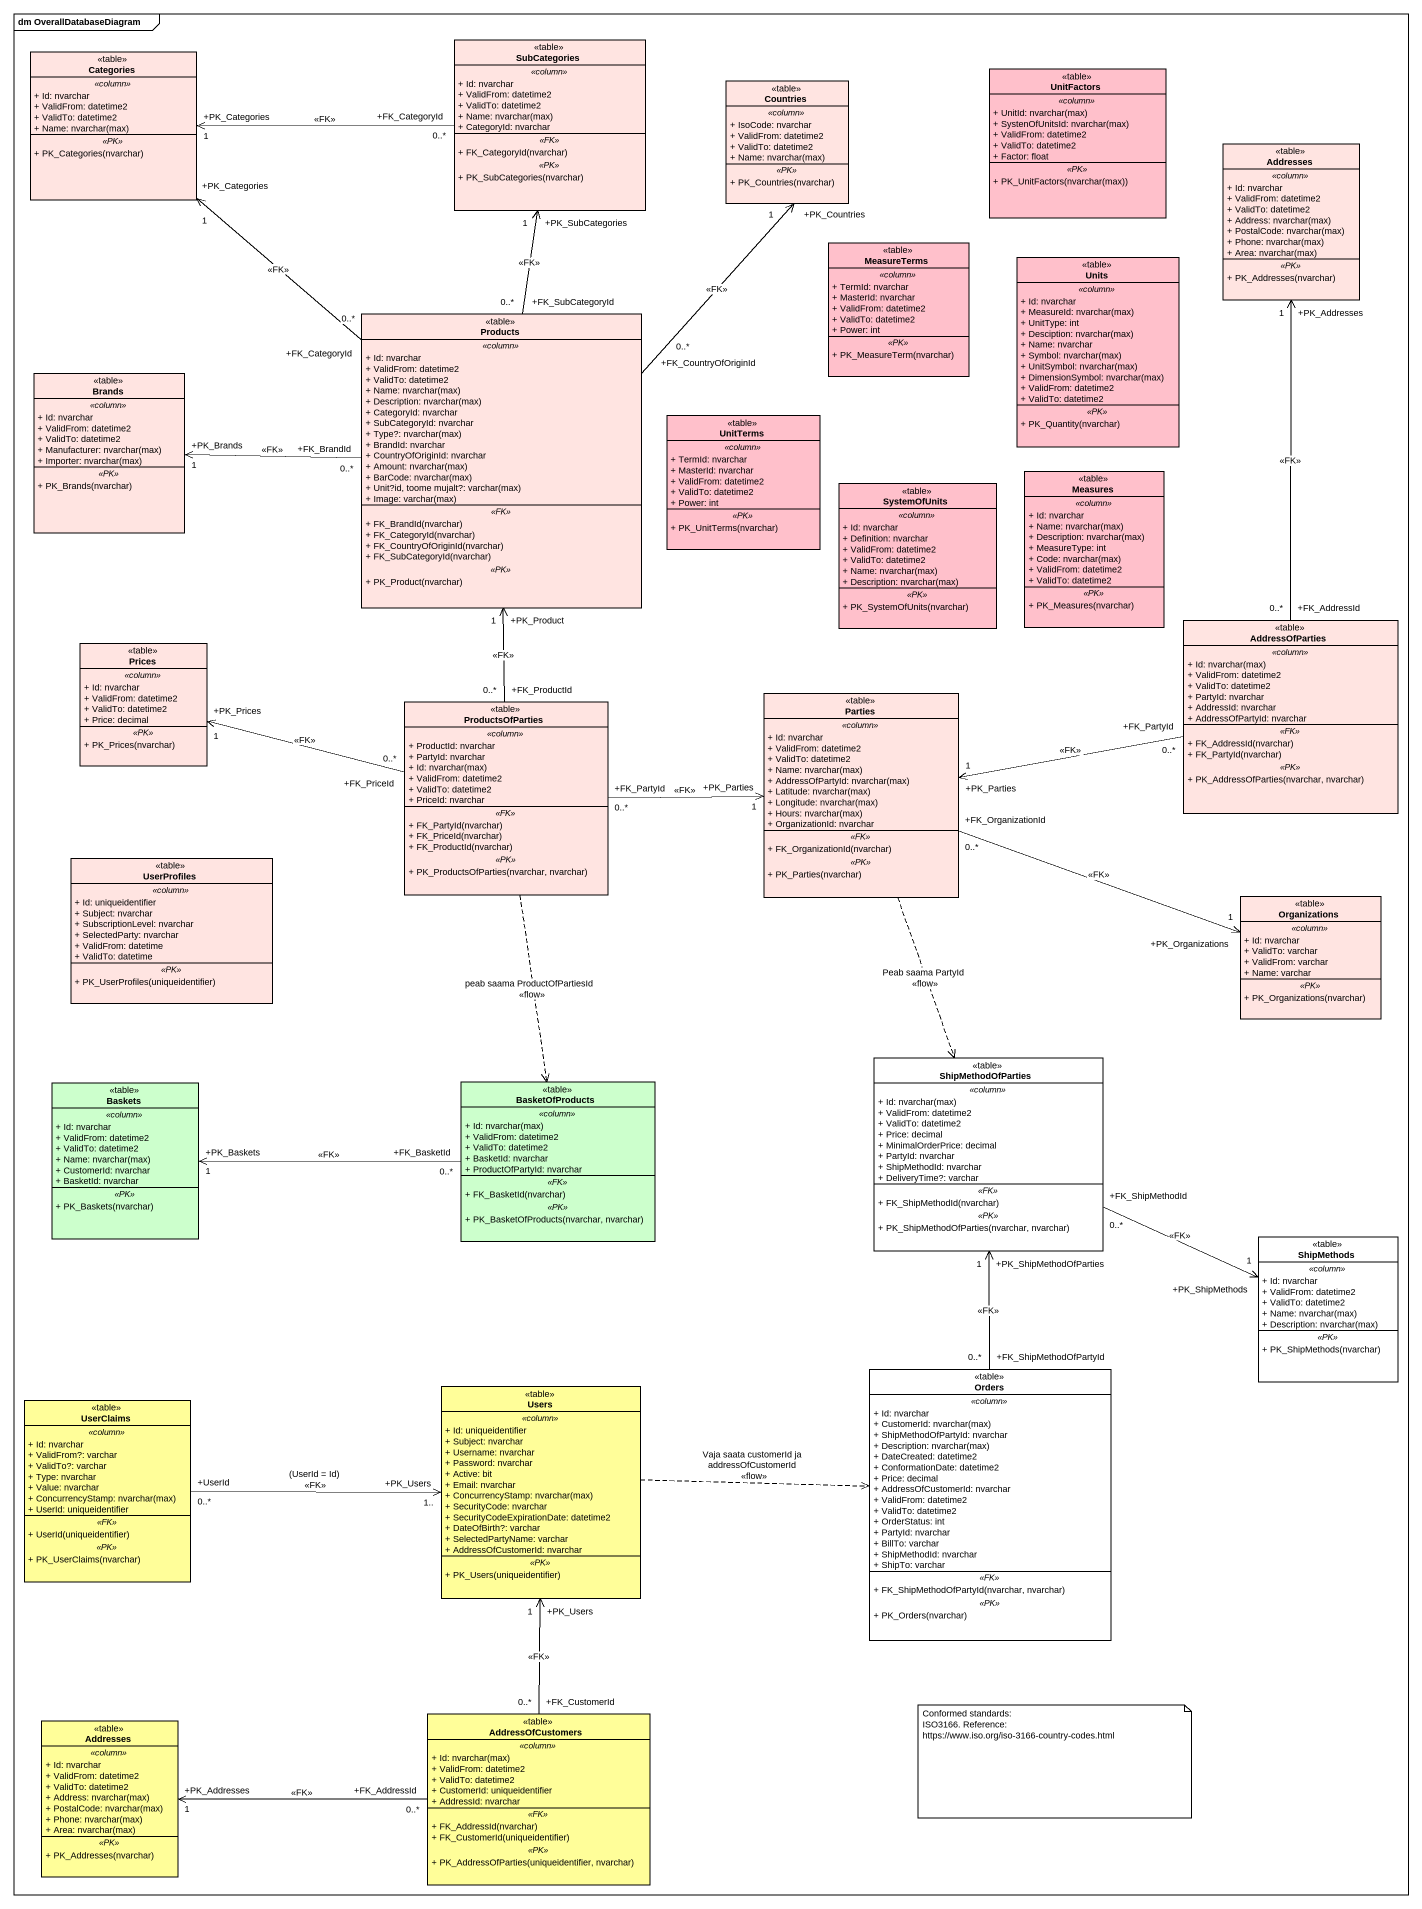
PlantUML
@startuml
mainframe dm OverallDatabaseDiagram
hide circle
hide empty members
skinparam classAttributeIconSize 0
class SubCategories <<table>> #FFE4E1 {
  .. <<column>> ..
  + Id: nvarchar
  + ValidFrom: datetime2
  + ValidTo: datetime2
  {field} + Name: nvarchar(max)
  + CategoryId: nvarchar
  .. <<FK>> ..
  + FK_CategoryId(nvarchar)
  .. <<PK>> ..
  + PK_SubCategories(nvarchar)
}
class Categories <<table>> #FFE4E1 {
  .. <<column>> ..
  + Id: nvarchar
  + ValidFrom: datetime2
  + ValidTo: datetime2
  {field} + Name: nvarchar(max)
  .. <<PK>> ..
  + PK_Categories(nvarchar)
}
class Countries <<table>> #FFE4E1 {
  .. <<column>> ..
  + IsoCode: nvarchar
  + ValidFrom: datetime2
  + ValidTo: datetime2
  {field} + Name: nvarchar(max)
  .. <<PK>> ..
  + PK_Countries(nvarchar)
}
class UnitFactors <<table>> #FFC0CB {
  .. <<column>> ..
  {field} + UnitId: nvarchar(max)
  {field} + SystenOfUnitsId: nvarchar(max)
  + ValidFrom: datetime2
  + ValidTo: datetime2
  + Factor: float
  .. <<PK>> ..
  + PK_UnitFactors(nvarchar(max))
}
class Addresses <<table>> #FFE4E1 {
  .. <<column>> ..
  + Id: nvarchar
  + ValidFrom: datetime2
  + ValidTo: datetime2
  {field} + Address: nvarchar(max)
  {field} + PostalCode: nvarchar(max)
  {field} + Phone: nvarchar(max)
  {field} + Area: nvarchar(max)
  .. <<PK>> ..
  + PK_Addresses(nvarchar)
}
class MeasureTerms <<table>> #FFC0CB {
  .. <<column>> ..
  + TermId: nvarchar
  + MasterId: nvarchar
  + ValidFrom: datetime2
  + ValidTo: datetime2
  + Power: int
  .. <<PK>> ..
  + PK_MeasureTerm(nvarchar)
}
class Units <<table>> #FFC0CB {
  .. <<column>> ..
  + Id: nvarchar
  {field} + MeasureId: nvarchar(max)
  + UnitType: int
  {field} + Desciption: nvarchar(max)
  + Name: nvarchar
  {field} + Symbol: nvarchar(max)
  {field} + UnitSymbol: nvarchar(max)
  {field} + DimensionSymbol: nvarchar(max)
  + ValidFrom: datetime2
  + ValidTo: datetime2
  .. <<PK>> ..
  + PK_Quantity(nvarchar)
}
class Products <<table>> #FFE4E1 {
  .. <<column>> ..
  + Id: nvarchar
  + ValidFrom: datetime2
  + ValidTo: datetime2
  {field} + Name: nvarchar(max)
  {field} + Description: nvarchar(max)
  + CategoryId: nvarchar
  + SubCategoryId: nvarchar
  {field} + Type?: nvarchar(max)
  + BrandId: nvarchar
  + CountryOfOriginId: nvarchar
  {field} + Amount: nvarchar(max)
  {field} + BarCode: nvarchar(max)
  {field} + Unit?id, toome mujalt?: varchar(max)
  {field} + Image: varchar(max)
  .. <<FK>> ..
  + FK_BrandId(nvarchar)
  + FK_CategoryId(nvarchar)
  + FK_CountryOfOriginId(nvarchar)
  + FK_SubCategoryId(nvarchar)
  .. <<PK>> ..
  + PK_Product(nvarchar)
}
class Brands <<table>> #FFE4E1 {
  .. <<column>> ..
  + Id: nvarchar
  + ValidFrom: datetime2
  + ValidTo: datetime2
  {field} + Manufacturer: nvarchar(max)
  {field} + Importer: nvarchar(max)
  .. <<PK>> ..
  + PK_Brands(nvarchar)
}
class UnitTerms <<table>> #FFC0CB {
  .. <<column>> ..
  + TermId: nvarchar
  + MasterId: nvarchar
  + ValidFrom: datetime2
  + ValidTo: datetime2
  + Power: int
  .. <<PK>> ..
  + PK_UnitTerms(nvarchar)
}
class Measures <<table>> #FFC0CB {
  .. <<column>> ..
  + Id: nvarchar
  {field} + Name: nvarchar(max)
  {field} + Description: nvarchar(max)
  + MeasureType: int
  {field} + Code: nvarchar(max)
  + ValidFrom: datetime2
  + ValidTo: datetime2
  .. <<PK>> ..
  + PK_Measures(nvarchar)
}
class SystemOfUnits <<table>> #FFC0CB {
  .. <<column>> ..
  + Id: nvarchar
  + Definition: nvarchar
  + ValidFrom: datetime2
  + ValidTo: datetime2
  {field} + Name: nvarchar(max)
  {field} + Description: nvarchar(max)
  .. <<PK>> ..
  + PK_SystemOfUnits(nvarchar)
}
class AddressOfParties <<table>> #FFE4E1 {
  .. <<column>> ..
  {field} + Id: nvarchar(max)
  + ValidFrom: datetime2
  + ValidTo: datetime2
  + PartyId: nvarchar
  + AddressId: nvarchar
  + AddressOfPartyId: nvarchar
  .. <<FK>> ..
  + FK_AddressId(nvarchar)
  + FK_PartyId(nvarchar)
  .. <<PK>> ..
  + PK_AddressOfParties(nvarchar, nvarchar)
}
class Prices <<table>> #FFE4E1 {
  .. <<column>> ..
  + Id: nvarchar
  + ValidFrom: datetime2
  + ValidTo: datetime2
  + Price: decimal
  .. <<PK>> ..
  + PK_Prices(nvarchar)
}
class ProductsOfParties <<table>> #FFE4E1 {
  .. <<column>> ..
  + ProductId: nvarchar
  + PartyId: nvarchar
  {field} + Id: nvarchar(max)
  + ValidFrom: datetime2
  + ValidTo: datetime2
  + PriceId: nvarchar
  .. <<FK>> ..
  + FK_PartyId(nvarchar)
  + FK_PriceId(nvarchar)
  + FK_ProductId(nvarchar)
  .. <<PK>> ..
  + PK_ProductsOfParties(nvarchar, nvarchar)
}
class Parties <<table>> #FFE4E1 {
  .. <<column>> ..
  + Id: nvarchar
  + ValidFrom: datetime2
  + ValidTo: datetime2
  {field} + Name: nvarchar(max)
  {field} + AddressOfPartyId: nvarchar(max)
  {field} + Latitude: nvarchar(max)
  {field} + Longitude: nvarchar(max)
  {field} + Hours: nvarchar(max)
  + OrganizationId: nvarchar
  .. <<FK>> ..
  + FK_OrganizationId(nvarchar)
  .. <<PK>> ..
  + PK_Parties(nvarchar)
}
class UserProfiles <<table>> #FFE4E1 {
  .. <<column>> ..
  + Id: uniqueidentifier
  + Subject: nvarchar
  + SubscriptionLevel: nvarchar
  + SelectedParty: nvarchar
  + ValidFrom: datetime
  + ValidTo: datetime
  .. <<PK>> ..
  + PK_UserProfiles(uniqueidentifier)
}
class Organizations <<table>> #FFE4E1 {
  .. <<column>> ..
  + Id: nvarchar
  + ValidTo: varchar
  + ValidFrom: varchar
  + Name: varchar
  .. <<PK>> ..
  + PK_Organizations(nvarchar)
}
class Baskets <<table>> #CCFFCC {
  .. <<column>> ..
  + Id: nvarchar
  + ValidFrom: datetime2
  + ValidTo: datetime2
  {field} + Name: nvarchar(max)
  + CustomerId: nvarchar
  + BasketId: nvarchar
  .. <<PK>> ..
  + PK_Baskets(nvarchar)
}
class BasketOfProducts <<table>> #CCFFCC {
  .. <<column>> ..
  {field} + Id: nvarchar(max)
  + ValidFrom: datetime2
  + ValidTo: datetime2
  + BasketId: nvarchar
  + ProductOfPartyId: nvarchar
  .. <<FK>> ..
  + FK_BasketId(nvarchar)
  .. <<PK>> ..
  + PK_BasketOfProducts(nvarchar, nvarchar)
}
class ShipMethodOfParties <<table>> {
  .. <<column>> ..
  {field} + Id: nvarchar(max)
  + ValidFrom: datetime2
  + ValidTo: datetime2
  + Price: decimal
  + MinimalOrderPrice: decimal
  + PartyId: nvarchar
  + ShipMethodId: nvarchar
  + DeliveryTime?: varchar
  .. <<FK>> ..
  + FK_ShipMethodId(nvarchar)
  .. <<PK>> ..
  + PK_ShipMethodOfParties(nvarchar, nvarchar)
}
class ShipMethods <<table>> {
  .. <<column>> ..
  + Id: nvarchar
  + ValidFrom: datetime2
  + ValidTo: datetime2
  {field} + Name: nvarchar(max)
  {field} + Description: nvarchar(max)
  .. <<PK>> ..
  + PK_ShipMethods(nvarchar)
}
class UserClaims <<table>> #FFFE99 {
  .. <<column>> ..
  + Id: nvarchar
  + ValidFrom?: varchar
  + ValidTo?: varchar
  + Type: nvarchar
  + Value: nvarchar
  {field} + ConcurrencyStamp: nvarchar(max)
  + UserId: uniqueidentifier
  .. <<FK>> ..
  + UserId(uniqueidentifier)
  .. <<PK>> ..
  + PK_UserClaims(nvarchar)
}
class Users <<table>> #FFFE99 {
  .. <<column>> ..
  + Id: uniqueidentifier
  + Subject: nvarchar
  + Username: nvarchar
  + Password: nvarchar
  + Active: bit
  + Email: nvarchar
  {field} + ConcurrencyStamp: nvarchar(max)
  + SecurityCode: nvarchar
  + SecurityCodeExpirationDate: datetime2
  + DateOfBirth?: varchar
  + SelectedPartyName: varchar
  + AddressOfCustomerId: nvarchar
  .. <<PK>> ..
  + PK_Users(uniqueidentifier)
}
class Orders <<table>> {
  .. <<column>> ..
  + Id: nvarchar
  {field} + CustomerId: nvarchar(max)
  + ShipMethodOfPartyId: nvarchar
  {field} + Description: nvarchar(max)
  + DateCreated: datetime2
  + ConformationDate: datetime2
  + Price: decimal
  + AddressOfCustomerId: nvarchar
  + ValidFrom: datetime2
  + ValidTo: datetime2
  + OrderStatus: int
  + PartyId: nvarchar
  + BillTo: varchar
  + ShipMethodId: nvarchar
  + ShipTo: varchar
  .. <<FK>> ..
  + FK_ShipMethodOfPartyId(nvarchar, nvarchar)
  .. <<PK>> ..
  + PK_Orders(nvarchar)
}
class "Addresses" as Addresses_2 <<table>> #FFFE99 {
  .. <<column>> ..
  + Id: nvarchar
  + ValidFrom: datetime2
  + ValidTo: datetime2
  {field} + Address: nvarchar(max)
  {field} + PostalCode: nvarchar(max)
  {field} + Phone: nvarchar(max)
  {field} + Area: nvarchar(max)
  .. <<PK>> ..
  + PK_Addresses(nvarchar)
}
class AddressOfCustomers <<table>> #FFFE99 {
  .. <<column>> ..
  {field} + Id: nvarchar(max)
  + ValidFrom: datetime2
  + ValidTo: datetime2
  + CustomerId: uniqueidentifier
  + AddressId: nvarchar
  .. <<FK>> ..
  + FK_AddressId(nvarchar)
  + FK_CustomerId(uniqueidentifier)
  .. <<PK>> ..
  + PK_AddressOfParties(uniqueidentifier, nvarchar)
}
SubCategories "+FK_CategoryId\n0..*" -left-> "+PK_Categories\n1" Categories : <<FK>>
Products "+FK_SubCategoryId\n0..*" -up-> "+PK_SubCategories\n1" SubCategories : <<FK>>
Products "+FK_CategoryId\n0..*" -up-> "+PK_Categories\n1" Categories : <<FK>>
Products "+FK_CountryOfOriginId\n0..*" -up-> "+PK_Countries\n1" Countries : <<FK>>
Products "+FK_BrandId\n0..*" -left-> "+PK_Brands\n1" Brands : <<FK>>
AddressOfParties "+FK_AddressId\n0..*" -up-> "+PK_Addresses\n1" Addresses : <<FK>>
AddressOfParties "+FK_PartyId\n0..*" -left-> "+PK_Parties\n1" Parties : <<FK>>
ProductsOfParties "+FK_ProductId\n0..*" -up-> "+PK_Product\n1" Products : <<FK>>
ProductsOfParties "+FK_PriceId\n0..*" -left-> "+PK_Prices\n1" Prices : <<FK>>
ProductsOfParties "+FK_PartyId\n0..*" -right-> "+PK_Parties\n1" Parties : <<FK>>
ProductsOfParties ..> BasketOfProducts : peab saama ProductOfPartiesId\n<<flow>>
Parties "+FK_OrganizationId\n0..*" -right-> "+PK_Organizations\n1" Organizations : <<FK>>
Parties ..> ShipMethodOfParties : Peab saama PartyId\n<<flow>>
BasketOfProducts "+FK_BasketId\n0..*" -left-> "+PK_Baskets\n1" Baskets : <<FK>>
ShipMethodOfParties "+FK_ShipMethodId\n0..*" -right-> "+PK_ShipMethods\n1" ShipMethods : <<FK>>
UserClaims "+UserId\n0..*" -right-> "+PK_Users\n1.." Users : (UserId = Id)\n<<FK>>
Users .right.> Orders : Vaja saata customerId ja addressOfCustomerId\n<<flow>>
Orders "+FK_ShipMethodOfPartyId\n0..*" -up-> "+PK_ShipMethodOfParties\n1" ShipMethodOfParties : <<FK>>
AddressOfCustomers "+FK_CustomerId\n0..*" -up-> "+PK_Users\n1" Users : <<FK>>
AddressOfCustomers "+FK_AddressId\n0..*" -left-> "+PK_Addresses\n1" Addresses_2 : <<FK>>
note as N1
  Conformed standards:
  ISO3166. Reference: https://www.iso.org/iso-3166-country-codes.html
end note
@enduml
